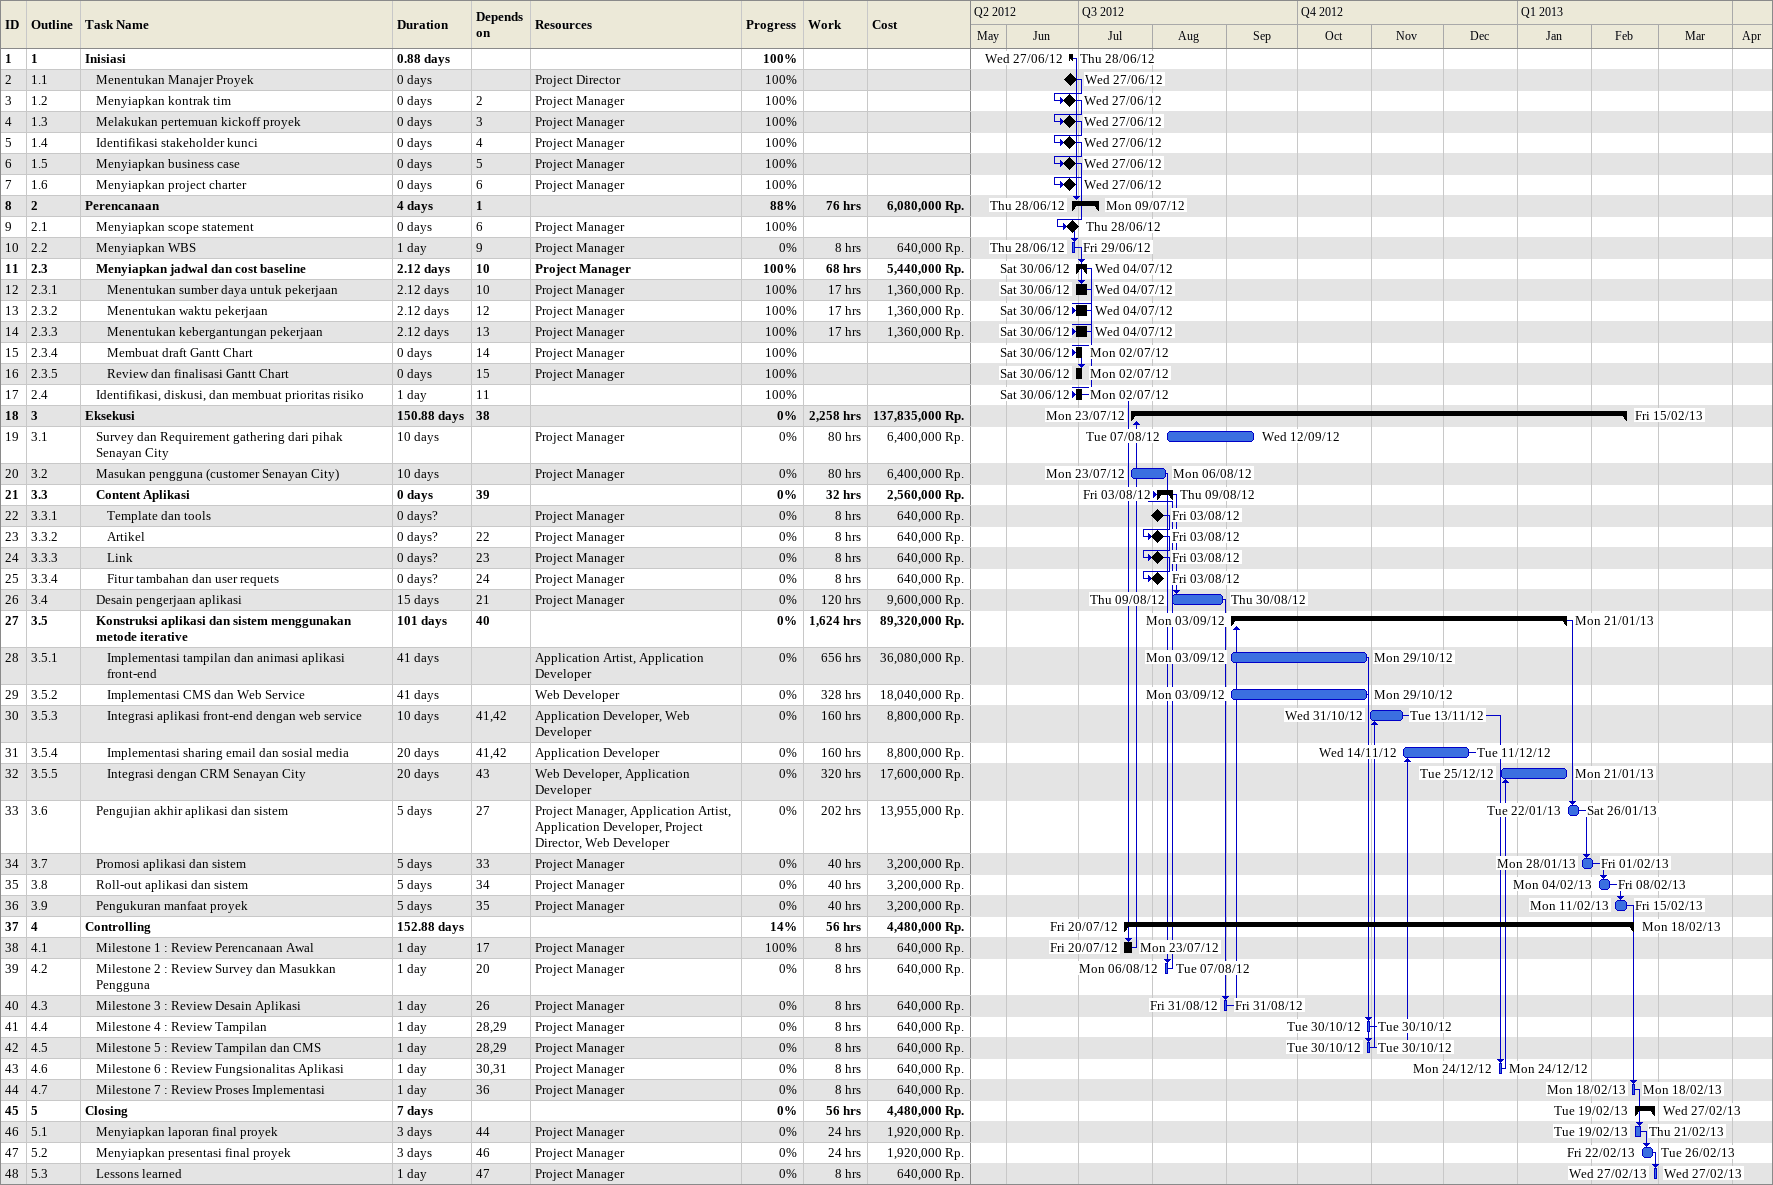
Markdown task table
| ID | WBS | Task | Duration | Start | Finish | Predecessors | Resources | % complete | Work (h) | Cost (Rp.) |
|---|---|---|---|---|---|---|---|---|---|---|
| 1 | 1 | **Inisiasi** | 0.88d | 2012-06-27 | 2012-06-28 |  |  | 100 |  |  |
| 2 | 1.1 | Menentukan Manajer Proyek | 0d | 2012-06-27 | 2012-06-27 |  | Project Director | 100 |  |  |
| 3 | 1.2 | Menyiapkan kontrak tim | 0d | 2012-06-27 | 2012-06-27 | 2 | Project Manager | 100 |  |  |
| 4 | 1.3 | Melakukan pertemuan kickoff proyek | 0d | 2012-06-27 | 2012-06-27 | 3 | Project Manager | 100 |  |  |
| 5 | 1.4 | Identifikasi stakeholder kunci | 0d | 2012-06-27 | 2012-06-27 | 4 | Project Manager | 100 |  |  |
| 6 | 1.5 | Menyiapkan business case | 0d | 2012-06-27 | 2012-06-27 | 5 | Project Manager | 100 |  |  |
| 7 | 1.6 | Menyiapkan project charter | 0d | 2012-06-27 | 2012-06-27 | 6 | Project Manager | 100 |  |  |
| 8 | 2 | **Perencanaan** | 4d | 2012-06-28 | 2012-07-09 | 1 |  | 88 | 76 | 6080000 |
| 9 | 2.1 | Menyiapkan scope statement | 0d | 2012-06-28 | 2012-06-28 | 6 | Project Manager | 100 |  |  |
| 10 | 2.2 | Menyiapkan WBS | 1d | 2012-06-28 | 2012-06-29 | 9 | Project Manager | 0 | 8 | 640000 |
| 11 | 2.3 | **Menyiapkan jadwal dan cost baseline** | 2.12d | 2012-06-30 | 2012-07-04 | 10 | Project Manager | 100 | 68 | 5440000 |
| 12 | 2.3.1 | Menentukan sumber daya untuk pekerjaan | 2.12d | 2012-06-30 | 2012-07-04 | 10 | Project Manager | 100 | 17 | 1360000 |
| 13 | 2.3.2 | Menentukan waktu pekerjaan | 2.12d | 2012-06-30 | 2012-07-04 | 12 | Project Manager | 100 | 17 | 1360000 |
| 14 | 2.3.3 | Menentukan kebergantungan pekerjaan | 2.12d | 2012-06-30 | 2012-07-04 | 13 | Project Manager | 100 | 17 | 1360000 |
| 15 | 2.3.4 | Membuat draft Gantt Chart | 0d | 2012-06-30 | 2012-07-02 | 14 | Project Manager | 100 |  |  |
| 16 | 2.3.5 | Review dan finalisasi Gantt Chart | 0d | 2012-06-30 | 2012-07-02 | 15 | Project Manager | 100 |  |  |
| 17 | 2.4 | Identifikasi, diskusi, dan membuat prioritas risiko | 1d | 2012-06-30 | 2012-07-02 | 11 |  | 100 |  |  |
| 18 | 3 | **Eksekusi** | 150.88d | 2012-07-23 | 2013-02-15 | 38 |  | 0 | 2258 | 137835000 |
| 19 | 3.1 | Survey dan Requirement gathering dari pihak Senayan City | 10d | 2012-08-07 | 2012-09-12 |  | Project Manager | 0 | 80 | 6400000 |
| 20 | 3.2 | Masukan pengguna (customer Senayan City) | 10d | 2012-07-23 | 2012-08-06 |  | Project Manager | 0 | 80 | 6400000 |
| 21 | 3.3 | **Content Aplikasi** | 0d | 2012-08-03 | 2012-08-09 | 39 |  | 0 | 32 | 2560000 |
| 22 | 3.3.1 | Template dan tools | 0d? | 2012-08-03 | 2012-08-03 |  | Project Manager | 0 | 8 | 640000 |
| 23 | 3.3.2 | Artikel | 0d? | 2012-08-03 | 2012-08-03 | 22 | Project Manager | 0 | 8 | 640000 |
| 24 | 3.3.3 | Link | 0d? | 2012-08-03 | 2012-08-03 | 23 | Project Manager | 0 | 8 | 640000 |
| 25 | 3.3.4 | Fitur tambahan dan user requets | 0d? | 2012-08-03 | 2012-08-03 | 24 | Project Manager | 0 | 8 | 640000 |
| 26 | 3.4 | Desain pengerjaan aplikasi | 15d | 2012-08-09 | 2012-08-30 | 21 | Project Manager | 0 | 120 | 9600000 |
| 27 | 3.5 | **Konstruksi aplikasi dan sistem menggunakan metode iterative** | 101d | 2012-09-03 | 2013-01-21 | 40 |  | 0 | 1624 | 89320000 |
| 28 | 3.5.1 | Implementasi tampilan dan animasi aplikasi front-end | 41d | 2012-09-03 | 2012-10-29 |  | Application Artist, Application Developer | 0 | 656 | 36080000 |
| 29 | 3.5.2 | Implementasi CMS dan Web Service | 41d | 2012-09-03 | 2012-10-29 |  | Web Developer | 0 | 328 | 18040000 |
| 30 | 3.5.3 | Integrasi aplikasi front-end dengan web service | 10d | 2012-10-31 | 2012-11-13 | 41, 42 | Application Developer, Web Developer | 0 | 160 | 8800000 |
| 31 | 3.5.4 | Implementasi sharing email dan sosial media | 20d | 2012-11-14 | 2012-12-11 | 41, 42 | Application Developer | 0 | 160 | 8800000 |
| 32 | 3.5.5 | Integrasi dengan CRM Senayan City | 20d | 2012-12-25 | 2013-01-21 | 43 | Web Developer, Application Developer | 0 | 320 | 17600000 |
| 33 | 3.6 | Pengujian akhir aplikasi dan sistem | 5d | 2013-01-22 | 2013-01-26 | 27 | Project Manager, Application Artist, Application Developer, Project Director, Web Developer | 0 | 202 | 13955000 |
| 34 | 3.7 | Promosi aplikasi dan sistem | 5d | 2013-01-28 | 2013-02-01 | 33 | Project Manager | 0 | 40 | 3200000 |
| 35 | 3.8 | Roll-out aplikasi dan sistem | 5d | 2013-02-04 | 2013-02-08 | 34 | Project Manager | 0 | 40 | 3200000 |
| 36 | 3.9 | Pengukuran manfaat proyek | 5d | 2013-02-11 | 2013-02-15 | 35 | Project Manager | 0 | 40 | 3200000 |
| 37 | 4 | **Controlling** | 152.88d | 2012-07-20 | 2013-02-18 |  |  | 14 | 56 | 4480000 |
| 38 | 4.1 | Milestone 1 : Review Perencanaan Awal | 1d | 2012-07-20 | 2012-07-23 | 17 | Project Manager | 100 | 8 | 640000 |
| 39 | 4.2 | Milestone 2 : Review Survey dan Masukkan Pengguna | 1d | 2012-08-06 | 2012-08-07 | 20 | Project Manager | 0 | 8 | 640000 |
| 40 | 4.3 | Milestone 3 : Review Desain Aplikasi | 1d | 2012-08-31 | 2012-08-31 | 26 | Project Manager | 0 | 8 | 640000 |
| 41 | 4.4 | Milestone 4 : Review Tampilan | 1d | 2012-10-30 | 2012-10-30 | 28, 29 | Project Manager | 0 | 8 | 640000 |
| 42 | 4.5 | Milestone 5 : Review Tampilan dan CMS | 1d | 2012-10-30 | 2012-10-30 | 28, 29 | Project Manager | 0 | 8 | 640000 |
| 43 | 4.6 | Milestone 6 : Review Fungsionalitas Aplikasi | 1d | 2012-12-24 | 2012-12-24 | 30, 31 | Project Manager | 0 | 8 | 640000 |
| 44 | 4.7 | Milestone 7 : Review Proses Implementasi | 1d | 2013-02-18 | 2013-02-18 | 36 | Project Manager | 0 | 8 | 640000 |
| 45 | 5 | **Closing** | 7d | 2013-02-19 | 2013-02-27 |  |  | 0 | 56 | 4480000 |
| 46 | 5.1 | Menyiapkan laporan final proyek | 3d | 2013-02-19 | 2013-02-21 | 44 | Project Manager | 0 | 24 | 1920000 |
| 47 | 5.2 | Menyiapkan presentasi final proyek | 3d | 2013-02-22 | 2013-02-26 | 46 | Project Manager | 0 | 24 | 1920000 |
| 48 | 5.3 | Lessons learned | 1d | 2013-02-27 | 2013-02-27 | 47 | Project Manager | 0 | 8 | 640000 |
